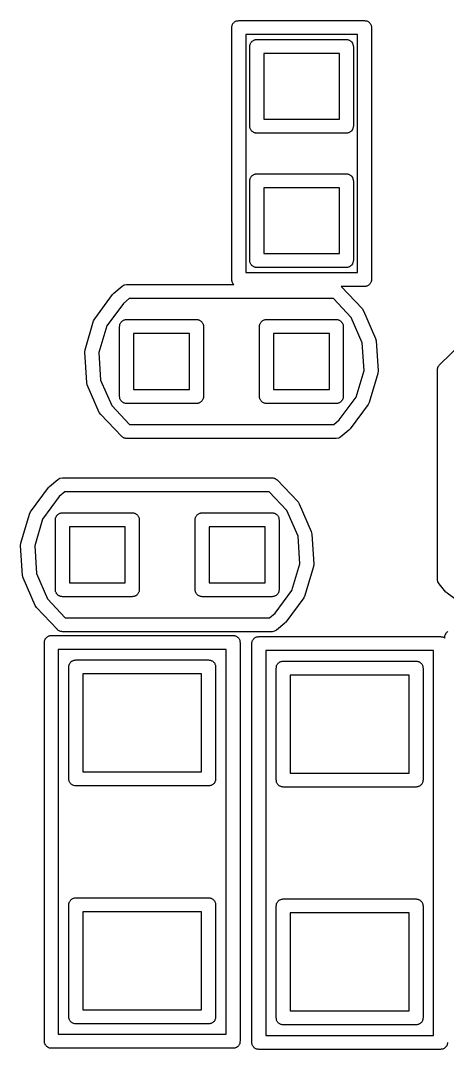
# Model space of a CAD drawing. Extents: x 105.1 to 166.9, y -128.1 to -71.6.
# Drawn here: x 145.85 to 148.91, y -97.12 to -89.77 of the extents above; entities that cross this region are included whole.
import ezdxf

# ---------------------------------------------------------------- set-up
doc = ezdxf.new("R2010")
doc.units = 0
doc.header["$MEASUREMENT"] = 0
doc.layers.add('BLACK', color=7, linetype='CONTINUOUS')

msp = doc.modelspace()

# ---------------------------------------------------------------- linework, layer by layer
at = {"layer": 'Black'}
for p, q in [((147.363, -89.8131), (147.365, -89.809)), ((147.363, -89.8174), (147.363, -89.8131)), ((147.363, -89.8218), (147.363, -89.8174)), ((147.363, -91.6217), (147.363, -89.8218)), ((147.365, -89.809), (147.366, -89.8046)), ((147.366, -89.8046), (147.368, -89.8009)), ((147.368, -89.8009), (147.369, -89.7968)), ((147.369, -89.7968), (147.372, -89.7934)), ((147.372, -89.7934), (147.374, -89.7896)), ((147.374, -89.7896), (147.378, -89.7868)), ((147.378, -89.7868), (147.38, -89.7834)), ((147.38, -89.7834), (147.384, -89.7813)), ((147.384, -89.7813), (147.388, -89.7784)), ((147.388, -89.7784), (147.392, -89.777)), ((147.392, -89.777), (147.395, -89.7748)), ((147.395, -89.7748), (147.4, -89.774)), ((147.4, -89.774), (147.404, -89.7725)), ((147.404, -89.7725), (147.408, -89.7725)), ((147.408, -89.7725), (147.413, -89.7718)), ((147.413, -89.7718), (148.313, -89.7718)), ((148.313, -89.7718), (148.317, -89.7725)), ((148.317, -89.7725), (148.321, -89.7725)), ((148.321, -89.7725), (148.325, -89.774)), ((148.325, -89.774), (148.33, -89.7748)), ((148.33, -89.7748), (148.333, -89.777)), ((148.333, -89.777), (148.338, -89.7784)), ((148.338, -89.7784), (148.341, -89.7813)), ((148.341, -89.7813), (148.345, -89.7834)), ((148.345, -89.7834), (148.348, -89.7868)), ((148.348, -89.7868), (148.351, -89.7896)), ((148.351, -89.7896), (148.353, -89.7934)), ((148.353, -89.7934), (148.356, -89.7968)), ((148.356, -89.7968), (148.357, -89.8009)), ((148.357, -89.8009), (148.36, -89.8046)), ((148.36, -89.8046), (148.36, -89.809)), ((148.36, -89.809), (148.362, -89.8131)), ((148.362, -89.8131), (148.362, -89.8174)), ((148.362, -89.8174), (148.363, -89.8218)), ((148.363, -89.8218), (148.363, -91.6217)), ((147.463, -89.8718), (147.463, -91.5717)), ((148.263, -89.8718), (147.463, -89.8718)), ((147.53, -89.909), (147.534, -89.9075)), ((147.534, -89.9075), (147.538, -89.9075)), ((147.538, -89.9075), (147.543, -89.9067)), ((147.543, -89.9067), (148.183, -89.9067)), ((148.183, -89.9067), (148.187, -89.9075)), ((148.187, -89.9075), (148.191, -89.9075)), ((148.191, -89.9075), (148.195, -89.909)), ((148.263, -91.5717), (148.263, -89.8718)), ((147.493, -89.9481), (147.495, -89.944)), ((147.493, -89.9524), (147.493, -89.9481)), ((147.493, -89.9567), (147.493, -89.9524)), ((147.493, -90.5267), (147.493, -89.9567)), ((147.495, -89.944), (147.496, -89.9396)), ((147.496, -89.9396), (147.498, -89.9358)), ((147.498, -89.9358), (147.499, -89.9317)), ((147.499, -89.9317), (147.502, -89.9284)), ((147.502, -89.9284), (147.504, -89.9246)), ((147.504, -89.9246), (147.508, -89.9218)), ((147.508, -89.9218), (147.51, -89.9184)), ((147.51, -89.9184), (147.514, -89.9163)), ((147.514, -89.9163), (147.518, -89.9134)), ((147.518, -89.9134), (147.522, -89.9119)), ((147.522, -89.9119), (147.525, -89.9098)), ((147.525, -89.9098), (147.53, -89.909)), ((148.195, -89.909), (148.2, -89.9098)), ((148.2, -89.9098), (148.203, -89.9119)), ((148.203, -89.9119), (148.208, -89.9134)), ((148.208, -89.9134), (148.211, -89.9163)), ((148.211, -89.9163), (148.215, -89.9184)), ((148.215, -89.9184), (148.218, -89.9218)), ((148.218, -89.9218), (148.221, -89.9246)), ((148.221, -89.9246), (148.223, -89.9284)), ((148.223, -89.9284), (148.226, -89.9317)), ((148.226, -89.9317), (148.227, -89.9358)), ((148.227, -89.9358), (148.23, -89.9396)), ((148.23, -89.9396), (148.23, -89.944)), ((148.23, -89.944), (148.232, -89.9481)), ((148.232, -89.9481), (148.232, -89.9524)), ((148.232, -89.9524), (148.233, -89.9567)), ((148.233, -89.9567), (148.233, -90.5267)), ((147.593, -90.0067), (147.593, -90.4767)), ((148.133, -90.0067), (147.593, -90.0067)), ((148.133, -90.4767), (148.133, -90.0067)), ((147.593, -90.4767), (148.133, -90.4767)), ((147.493, -90.5311), (147.493, -90.5267)), ((147.493, -90.5354), (147.493, -90.5311)), ((147.495, -90.5395), (147.493, -90.5354)), ((147.496, -90.5438), (147.495, -90.5395)), ((147.498, -90.5476), (147.496, -90.5438)), ((147.499, -90.5517), (147.498, -90.5476)), ((147.502, -90.5551), (147.499, -90.5517)), ((147.504, -90.5589), (147.502, -90.5551)), ((147.508, -90.5617), (147.504, -90.5589)), ((147.51, -90.565), (147.508, -90.5617)), ((147.514, -90.5672), (147.51, -90.565)), ((147.518, -90.57), (147.514, -90.5672)), ((148.211, -90.5672), (148.208, -90.57)), ((148.215, -90.565), (148.211, -90.5672)), ((148.218, -90.5617), (148.215, -90.565)), ((148.221, -90.5589), (148.218, -90.5617)), ((148.223, -90.5551), (148.221, -90.5589)), ((148.226, -90.5517), (148.223, -90.5551)), ((148.227, -90.5476), (148.226, -90.5517)), ((148.23, -90.5438), (148.227, -90.5476)), ((148.232, -90.5354), (148.23, -90.5395)), ((148.23, -90.5395), (148.23, -90.5438)), ((148.233, -90.5267), (148.232, -90.5311)), ((148.232, -90.5311), (148.232, -90.5354)), ((147.522, -90.5715), (147.518, -90.57)), ((147.525, -90.5737), (147.522, -90.5715)), ((147.53, -90.5745), (147.525, -90.5737)), ((147.534, -90.576), (147.53, -90.5745)), ((147.538, -90.576), (147.534, -90.576)), ((147.543, -90.5767), (147.538, -90.576)), ((148.183, -90.5767), (147.543, -90.5767)), ((148.187, -90.576), (148.183, -90.5767)), ((148.191, -90.576), (148.187, -90.576)), ((148.195, -90.5745), (148.191, -90.576)), ((148.2, -90.5737), (148.195, -90.5745)), ((148.203, -90.5715), (148.2, -90.5737)), ((148.208, -90.57), (148.203, -90.5715)), ((147.493, -90.9081), (147.495, -90.904)), ((147.493, -90.9124), (147.493, -90.9081)), ((147.493, -90.9168), (147.493, -90.9124)), ((147.493, -91.4868), (147.493, -90.9168)), ((147.495, -90.904), (147.496, -90.8997)), ((147.496, -90.8997), (147.498, -90.8959)), ((147.498, -90.8959), (147.499, -90.8918)), ((147.499, -90.8918), (147.502, -90.8884)), ((147.502, -90.8884), (147.504, -90.8846)), ((147.504, -90.8846), (147.508, -90.8818)), ((147.508, -90.8818), (147.51, -90.8785)), ((147.51, -90.8785), (147.514, -90.8763)), ((147.514, -90.8763), (147.518, -90.8735)), ((147.518, -90.8735), (147.522, -90.872)), ((147.522, -90.872), (147.525, -90.8698)), ((147.525, -90.8698), (147.53, -90.869)), ((147.53, -90.869), (147.534, -90.8675)), ((147.534, -90.8675), (147.538, -90.8675)), ((147.538, -90.8675), (147.543, -90.8668)), ((147.543, -90.8668), (148.183, -90.8668)), ((148.183, -90.8668), (148.187, -90.8675)), ((148.187, -90.8675), (148.191, -90.8675)), ((148.191, -90.8675), (148.195, -90.869)), ((148.195, -90.869), (148.2, -90.8698)), ((148.2, -90.8698), (148.203, -90.872)), ((148.203, -90.872), (148.208, -90.8735)), ((148.208, -90.8735), (148.211, -90.8763)), ((148.211, -90.8763), (148.215, -90.8785)), ((148.215, -90.8785), (148.218, -90.8818)), ((148.218, -90.8818), (148.221, -90.8846)), ((148.221, -90.8846), (148.223, -90.8884)), ((148.223, -90.8884), (148.226, -90.8918)), ((148.226, -90.8918), (148.227, -90.8959)), ((148.227, -90.8959), (148.23, -90.8997)), ((148.23, -90.8997), (148.23, -90.904)), ((148.23, -90.904), (148.232, -90.9081)), ((148.232, -90.9081), (148.232, -90.9124)), ((148.232, -90.9124), (148.233, -90.9168)), ((148.233, -90.9168), (148.233, -91.4868)), ((147.593, -90.9668), (147.593, -91.4368)), ((148.133, -90.9668), (147.593, -90.9668)), ((148.133, -91.4368), (148.133, -90.9668)), ((147.593, -91.4368), (148.133, -91.4368)), ((147.493, -91.4911), (147.493, -91.4868)), ((147.493, -91.4954), (147.493, -91.4911)), ((147.495, -91.4995), (147.493, -91.4954)), ((147.496, -91.5039), (147.495, -91.4995)), ((147.498, -91.5077), (147.496, -91.5039)), ((147.499, -91.5118), (147.498, -91.5077)), ((147.502, -91.5151), (147.499, -91.5118)), ((147.504, -91.5189), (147.502, -91.5151)), ((147.508, -91.5217), (147.504, -91.5189)), ((147.51, -91.5251), (147.508, -91.5217)), ((148.218, -91.5217), (148.215, -91.5251)), ((148.221, -91.5189), (148.218, -91.5217)), ((148.223, -91.5151), (148.221, -91.5189)), ((148.226, -91.5118), (148.223, -91.5151)), ((148.227, -91.5077), (148.226, -91.5118)), ((148.23, -91.5039), (148.227, -91.5077)), ((148.232, -91.4954), (148.23, -91.4995)), ((148.23, -91.4995), (148.23, -91.5039)), ((148.233, -91.4868), (148.232, -91.4911)), ((148.232, -91.4911), (148.232, -91.4954)), ((147.463, -91.5717), (148.263, -91.5717)), ((147.514, -91.5272), (147.51, -91.5251)), ((147.518, -91.5301), (147.514, -91.5272)), ((147.522, -91.5316), (147.518, -91.5301)), ((147.525, -91.5337), (147.522, -91.5316)), ((147.53, -91.5345), (147.525, -91.5337)), ((147.534, -91.536), (147.53, -91.5345)), ((147.538, -91.536), (147.534, -91.536)), ((147.543, -91.5368), (147.538, -91.536)), ((148.183, -91.5368), (147.543, -91.5368)), ((148.187, -91.536), (148.183, -91.5368)), ((148.191, -91.536), (148.187, -91.536)), ((148.195, -91.5345), (148.191, -91.536)), ((148.2, -91.5337), (148.195, -91.5345)), ((148.203, -91.5316), (148.2, -91.5337)), ((148.208, -91.5301), (148.203, -91.5316)), ((148.211, -91.5272), (148.208, -91.5301)), ((148.215, -91.5251), (148.211, -91.5272)), ((146.519, -91.7195), (146.579, -91.6696)), ((146.579, -91.6696), (146.594, -91.6609)), ((146.594, -91.6609), (146.611, -91.6579)), ((146.611, -91.6579), (147.379, -91.6579)), ((147.363, -91.6261), (147.363, -91.6217)), ((147.363, -91.6304), (147.363, -91.6261)), ((147.365, -91.6345), (147.363, -91.6304)), ((147.366, -91.6388), (147.365, -91.6345)), ((147.368, -91.6426), (147.366, -91.6388)), ((147.369, -91.6467), (147.368, -91.6426)), ((147.372, -91.6501), (147.369, -91.6467)), ((147.374, -91.6539), (147.372, -91.6501)), ((147.378, -91.6567), (147.374, -91.6539)), ((147.379, -91.6579), (147.378, -91.6567)), ((148.313, -91.6717), (148.145, -91.6717)), ((148.145, -91.6717), (148.145, -91.6718)), ((148.145, -91.6718), (148.147, -91.6735)), ((148.317, -91.671), (148.313, -91.6717)), ((148.321, -91.671), (148.317, -91.671)), ((148.325, -91.6695), (148.321, -91.671)), ((148.33, -91.6687), (148.325, -91.6695)), ((148.333, -91.6665), (148.33, -91.6687)), ((148.338, -91.665), (148.333, -91.6665)), ((148.341, -91.6622), (148.338, -91.665)), ((148.345, -91.66), (148.341, -91.6622)), ((148.348, -91.6567), (148.345, -91.66)), ((148.351, -91.6539), (148.348, -91.6567)), ((148.353, -91.6501), (148.351, -91.6539)), ((148.356, -91.6467), (148.353, -91.6501)), ((148.357, -91.6426), (148.356, -91.6467)), ((148.36, -91.6388), (148.357, -91.6426)), ((148.362, -91.6304), (148.36, -91.6345)), ((148.36, -91.6345), (148.36, -91.6388)), ((148.363, -91.6217), (148.362, -91.6261)), ((148.362, -91.6261), (148.362, -91.6304)), ((146.383, -91.9018), (146.511, -91.7282)), ((146.511, -91.7282), (146.516, -91.7241)), ((146.516, -91.7241), (146.519, -91.7195)), ((148.147, -91.6735), (148.296, -91.8302)), ((146.588, -91.7923), (146.469, -91.954)), ((146.629, -91.7579), (146.588, -91.7923)), ((148.09, -91.7579), (146.629, -91.7579)), ((148.217, -91.8927), (148.09, -91.7579)), ((148.296, -91.8302), (148.296, -91.8302)), ((148.296, -91.8302), (148.306, -91.8447)), ((148.306, -91.8447), (148.392, -92.0428)), ((146.315, -92.1242), (146.375, -91.9173)), ((146.375, -91.9173), (146.383, -91.9018)), ((146.469, -91.954), (146.413, -92.1441)), ((146.561, -91.9578), (146.562, -91.9535)), ((146.561, -92.4578), (146.561, -91.9578)), ((146.562, -91.9491), (146.563, -91.945)), ((146.562, -91.9535), (146.562, -91.9491)), ((146.563, -91.945), (146.564, -91.9407)), ((146.564, -91.9407), (146.566, -91.9369)), ((146.566, -91.9369), (146.568, -91.9328)), ((146.568, -91.9328), (146.571, -91.9295)), ((146.571, -91.9295), (146.573, -91.9257)), ((146.573, -91.9257), (146.576, -91.9229)), ((146.576, -91.9229), (146.579, -91.9195)), ((146.579, -91.9195), (146.583, -91.9173)), ((146.583, -91.9173), (146.586, -91.9145)), ((146.586, -91.9145), (146.59, -91.913)), ((146.59, -91.913), (146.594, -91.9108)), ((146.594, -91.9108), (146.598, -91.9101)), ((146.598, -91.9101), (146.603, -91.9086)), ((146.603, -91.9086), (146.607, -91.9086)), ((146.607, -91.9086), (146.611, -91.9078)), ((146.611, -91.9078), (147.111, -91.9078)), ((147.111, -91.9078), (147.116, -91.9086)), ((147.116, -91.9086), (147.12, -91.9086)), ((147.12, -91.9086), (147.124, -91.9101)), ((147.124, -91.9101), (147.128, -91.9108)), ((147.128, -91.9108), (147.132, -91.913)), ((147.132, -91.913), (147.136, -91.9145)), ((147.136, -91.9145), (147.14, -91.9173)), ((147.14, -91.9173), (147.143, -91.9195)), ((147.143, -91.9195), (147.146, -91.9229)), ((147.146, -91.9229), (147.149, -91.9257)), ((147.149, -91.9257), (147.152, -91.9295)), ((147.152, -91.9295), (147.154, -91.9328)), ((147.154, -91.9328), (147.156, -91.9369)), ((147.156, -91.9369), (147.158, -91.9407)), ((147.158, -91.9407), (147.159, -91.945)), ((147.159, -91.945), (147.16, -91.9491)), ((147.16, -91.9491), (147.16, -91.9535)), ((147.16, -91.9535), (147.161, -91.9578)), ((147.161, -91.9578), (147.161, -92.4578)), ((147.561, -91.9578), (147.562, -91.9535)), ((147.561, -92.4578), (147.561, -91.9578)), ((147.562, -91.9491), (147.563, -91.945)), ((147.562, -91.9535), (147.562, -91.9491)), ((147.563, -91.945), (147.564, -91.9407)), ((147.564, -91.9407), (147.566, -91.9369)), ((147.566, -91.9369), (147.568, -91.9328)), ((147.568, -91.9328), (147.57, -91.9295)), ((147.57, -91.9295), (147.573, -91.9257)), ((147.573, -91.9257), (147.576, -91.9229)), ((147.576, -91.9229), (147.579, -91.9195)), ((147.579, -91.9195), (147.583, -91.9173)), ((147.583, -91.9173), (147.586, -91.9145)), ((147.586, -91.9145), (147.59, -91.913)), ((147.59, -91.913), (147.594, -91.9108)), ((147.594, -91.9108), (147.598, -91.9101)), ((147.598, -91.9101), (147.602, -91.9086)), ((147.602, -91.9086), (147.607, -91.9086)), ((147.607, -91.9086), (147.611, -91.9078)), ((147.611, -91.9078), (148.111, -91.9078)), ((148.111, -91.9078), (148.115, -91.9086)), ((148.115, -91.9086), (148.12, -91.9086)), ((148.12, -91.9086), (148.124, -91.9101)), ((148.124, -91.9101), (148.128, -91.9108)), ((148.128, -91.9108), (148.132, -91.913)), ((148.132, -91.913), (148.136, -91.9145)), ((148.136, -91.9145), (148.139, -91.9173)), ((148.139, -91.9173), (148.143, -91.9195)), ((148.143, -91.9195), (148.146, -91.9229)), ((148.146, -91.9229), (148.149, -91.9257)), ((148.149, -91.9257), (148.151, -91.9295)), ((148.151, -91.9295), (148.154, -91.9328)), ((148.154, -91.9328), (148.156, -91.9369)), ((148.156, -91.9369), (148.158, -91.9407)), ((148.158, -91.9407), (148.159, -91.945)), ((148.159, -91.945), (148.16, -91.9491)), ((148.16, -91.9491), (148.16, -91.9535)), ((148.16, -91.9535), (148.161, -91.9578)), ((148.161, -91.9578), (148.161, -92.4578)), ((148.296, -92.0746), (148.217, -91.8927)), ((146.661, -92.0078), (146.661, -92.4078)), ((147.061, -92.0078), (146.661, -92.0078)), ((147.061, -92.4078), (147.061, -92.0078)), ((147.661, -92.0078), (147.661, -92.4078)), ((148.061, -92.0078), (147.661, -92.0078)), ((148.061, -92.4078), (148.061, -92.0078)), ((148.309, -92.2726), (148.296, -92.0746)), ((148.392, -92.0428), (148.396, -92.0597)), ((148.396, -92.0597), (148.396, -92.0597)), ((148.396, -92.0597), (148.409, -92.2753)), ((148.85, -92.2289), (149.006, -92.0801)), ((146.313, -92.1415), (146.315, -92.1242)), ((146.326, -92.3568), (146.313, -92.1415)), ((146.313, -92.1415), (146.313, -92.1415)), ((146.413, -92.1441), (146.425, -92.3418)), ((148.835, -92.2595), (148.837, -92.2538)), ((148.835, -92.2623), (148.835, -92.2595)), ((148.837, -92.2538), (148.838, -92.248)), ((148.838, -92.248), (148.839, -92.2455)), ((148.839, -92.2455), (148.84, -92.2428)), ((148.84, -92.2428), (148.843, -92.2381)), ((148.843, -92.2381), (148.846, -92.2329)), ((148.846, -92.2329), (148.849, -92.2311)), ((148.849, -92.2311), (148.85, -92.2289)), ((148.252, -92.4628), (148.309, -92.2726)), ((148.407, -92.2926), (148.346, -92.4997)), ((148.409, -92.2753), (148.407, -92.2926)), ((148.409, -92.2753), (148.409, -92.2753)), ((148.835, -92.2651), (148.835, -92.2623)), ((148.835, -93.7652), (148.835, -92.2651)), ((146.33, -92.3737), (146.326, -92.3568)), ((146.326, -92.3568), (146.326, -92.3568)), ((146.416, -92.5714), (146.33, -92.3737)), ((146.425, -92.3418), (146.505, -92.5233)), ((146.562, -92.4621), (146.561, -92.4578)), ((146.562, -92.4665), (146.562, -92.4621)), ((146.563, -92.4706), (146.562, -92.4665)), ((146.564, -92.4749), (146.563, -92.4706)), ((146.566, -92.4787), (146.564, -92.4749)), ((146.568, -92.4828), (146.566, -92.4787)), ((146.661, -92.4078), (147.061, -92.4078)), ((147.156, -92.4787), (147.154, -92.4828)), ((147.158, -92.4749), (147.156, -92.4787)), ((147.159, -92.4706), (147.158, -92.4749)), ((147.16, -92.4665), (147.159, -92.4706)), ((147.161, -92.4578), (147.16, -92.4621)), ((147.16, -92.4621), (147.16, -92.4665)), ((147.562, -92.4621), (147.561, -92.4578)), ((147.562, -92.4665), (147.562, -92.4621)), ((147.563, -92.4706), (147.562, -92.4665)), ((147.564, -92.4749), (147.563, -92.4706)), ((147.566, -92.4787), (147.564, -92.4749)), ((147.568, -92.4828), (147.566, -92.4787)), ((147.661, -92.4078), (148.061, -92.4078)), ((148.132, -92.6245), (148.252, -92.4628)), ((148.156, -92.4787), (148.154, -92.4828)), ((148.158, -92.4749), (148.156, -92.4787)), ((148.159, -92.4706), (148.158, -92.4749)), ((148.16, -92.4665), (148.159, -92.4706)), ((148.161, -92.4578), (148.16, -92.4621)), ((148.16, -92.4621), (148.16, -92.4665)), ((146.505, -92.5233), (146.632, -92.6577)), ((146.571, -92.4862), (146.568, -92.4828)), ((146.573, -92.4899), (146.571, -92.4862)), ((146.576, -92.4928), (146.573, -92.4899)), ((146.579, -92.4961), (146.576, -92.4928)), ((146.583, -92.4983), (146.579, -92.4961)), ((146.586, -92.5011), (146.583, -92.4983)), ((146.59, -92.5026), (146.586, -92.5011)), ((146.594, -92.5048), (146.59, -92.5026)), ((146.598, -92.5055), (146.594, -92.5048)), ((146.603, -92.507), (146.598, -92.5055)), ((146.607, -92.507), (146.603, -92.507)), ((146.611, -92.5078), (146.607, -92.507)), ((147.111, -92.5078), (146.611, -92.5078)), ((147.116, -92.507), (147.111, -92.5078)), ((147.12, -92.507), (147.116, -92.507)), ((147.124, -92.5055), (147.12, -92.507)), ((147.128, -92.5048), (147.124, -92.5055)), ((147.132, -92.5026), (147.128, -92.5048)), ((147.136, -92.5011), (147.132, -92.5026)), ((147.14, -92.4983), (147.136, -92.5011)), ((147.143, -92.4961), (147.14, -92.4983)), ((147.146, -92.4928), (147.143, -92.4961)), ((147.149, -92.4899), (147.146, -92.4928)), ((147.152, -92.4862), (147.149, -92.4899)), ((147.154, -92.4828), (147.152, -92.4862)), ((147.57, -92.4862), (147.568, -92.4828)), ((147.573, -92.4899), (147.57, -92.4862)), ((147.576, -92.4928), (147.573, -92.4899)), ((147.579, -92.4961), (147.576, -92.4928)), ((147.583, -92.4983), (147.579, -92.4961)), ((147.586, -92.5011), (147.583, -92.4983)), ((147.59, -92.5026), (147.586, -92.5011)), ((147.594, -92.5048), (147.59, -92.5026)), ((147.598, -92.5055), (147.594, -92.5048)), ((147.602, -92.507), (147.598, -92.5055)), ((147.607, -92.507), (147.602, -92.507)), ((147.611, -92.5078), (147.607, -92.507)), ((148.111, -92.5078), (147.611, -92.5078)), ((148.115, -92.507), (148.111, -92.5078)), ((148.12, -92.507), (148.115, -92.507)), ((148.124, -92.5055), (148.12, -92.507)), ((148.128, -92.5048), (148.124, -92.5055)), ((148.132, -92.5026), (148.128, -92.5048)), ((148.136, -92.5011), (148.132, -92.5026)), ((148.139, -92.4983), (148.136, -92.5011)), ((148.143, -92.4961), (148.139, -92.4983)), ((148.146, -92.4928), (148.143, -92.4961)), ((148.149, -92.4899), (148.146, -92.4928)), ((148.151, -92.4862), (148.149, -92.4899)), ((148.154, -92.4828), (148.151, -92.4862)), ((148.338, -92.5152), (148.209, -92.6888)), ((148.346, -92.4997), (148.338, -92.5152)), ((146.426, -92.5859), (146.416, -92.5714)), ((146.575, -92.7421), (146.426, -92.5859)), ((148.093, -92.6577), (148.132, -92.6245)), ((146.632, -92.6577), (148.093, -92.6577)), ((148.201, -92.6973), (148.143, -92.746)), ((148.205, -92.6928), (148.201, -92.6973)), ((148.209, -92.6888), (148.205, -92.6928)), ((146.577, -92.7438), (146.575, -92.7421)), ((146.579, -92.746), (146.577, -92.7438)), ((146.584, -92.7489), (146.579, -92.746)), ((146.589, -92.7525), (146.584, -92.7489)), ((146.591, -92.7532), (146.589, -92.7525)), ((146.594, -92.7547), (146.591, -92.7532)), ((146.6, -92.7557), (146.594, -92.7547)), ((146.605, -92.7574), (146.6, -92.7557)), ((146.608, -92.7572), (146.605, -92.7574)), ((146.611, -92.7577), (146.608, -92.7572)), ((148.111, -92.7577), (146.611, -92.7577)), ((148.128, -92.7547), (148.111, -92.7577)), ((148.143, -92.746), (148.128, -92.7547)), ((146.06, -93.1003), (146.12, -93.0504)), ((146.12, -93.0504), (146.135, -93.0417)), ((146.135, -93.0417), (146.152, -93.0387)), ((146.152, -93.0387), (147.652, -93.0387)), ((147.652, -93.0387), (147.655, -93.0392)), ((147.655, -93.0392), (147.658, -93.039)), ((147.658, -93.039), (147.663, -93.0407)), ((147.663, -93.0407), (147.669, -93.0417)), ((147.669, -93.0417), (147.671, -93.0431)), ((147.671, -93.0431), (147.674, -93.0439)), ((147.674, -93.0439), (147.679, -93.0474)), ((147.679, -93.0474), (147.684, -93.0504)), ((147.684, -93.0504), (147.686, -93.0526)), ((147.686, -93.0526), (147.688, -93.0543)), ((147.688, -93.0543), (147.837, -93.211)), ((145.924, -93.2825), (146.052, -93.1089)), ((146.052, -93.1089), (146.056, -93.1048)), ((146.056, -93.1048), (146.06, -93.1003)), ((146.17, -93.1387), (146.129, -93.1731)), ((147.63, -93.1387), (146.17, -93.1387)), ((147.758, -93.2734), (147.63, -93.1387)), ((146.129, -93.1731), (146.01, -93.3348)), ((147.837, -93.211), (147.837, -93.211)), ((147.837, -93.211), (147.846, -93.2255)), ((145.916, -93.2981), (145.924, -93.2825)), ((146.148, -93.2893), (146.152, -93.2885)), ((146.152, -93.2885), (146.652, -93.2885)), ((146.652, -93.2885), (146.656, -93.2893)), ((147.147, -93.2893), (147.152, -93.2885)), ((147.152, -93.2885), (147.652, -93.2885)), ((147.652, -93.2885), (147.656, -93.2893)), ((147.837, -93.4553), (147.758, -93.2734)), ((147.846, -93.2255), (147.932, -93.4236)), ((145.855, -93.505), (145.916, -93.2981)), ((146.01, -93.3348), (145.954, -93.5248)), ((146.102, -93.3385), (146.103, -93.3342)), ((146.102, -93.8385), (146.102, -93.3385)), ((146.103, -93.3299), (146.104, -93.3258)), ((146.103, -93.3342), (146.103, -93.3299)), ((146.104, -93.3258), (146.105, -93.3214)), ((146.105, -93.3214), (146.107, -93.3177)), ((146.107, -93.3177), (146.109, -93.3135)), ((146.109, -93.3135), (146.111, -93.3102)), ((146.111, -93.3102), (146.114, -93.3064)), ((146.114, -93.3064), (146.117, -93.3036)), ((146.117, -93.3036), (146.12, -93.3002)), ((146.12, -93.3002), (146.124, -93.2981)), ((146.124, -93.2981), (146.127, -93.2952)), ((146.127, -93.2952), (146.131, -93.2938)), ((146.131, -93.2938), (146.135, -93.2916)), ((146.135, -93.2916), (146.139, -93.2908)), ((146.139, -93.2908), (146.143, -93.2893)), ((146.143, -93.2893), (146.148, -93.2893)), ((146.656, -93.2893), (146.661, -93.2893)), ((146.661, -93.2893), (146.665, -93.2908)), ((146.665, -93.2908), (146.669, -93.2916)), ((146.669, -93.2916), (146.673, -93.2938)), ((146.673, -93.2938), (146.677, -93.2952)), ((146.677, -93.2952), (146.68, -93.2981)), ((146.68, -93.2981), (146.684, -93.3002)), ((146.684, -93.3002), (146.687, -93.3036)), ((146.687, -93.3036), (146.69, -93.3064)), ((146.69, -93.3064), (146.692, -93.3102)), ((146.692, -93.3102), (146.695, -93.3135)), ((146.695, -93.3135), (146.697, -93.3177)), ((146.697, -93.3177), (146.699, -93.3214)), ((146.699, -93.3214), (146.7, -93.3258)), ((146.7, -93.3258), (146.701, -93.3299)), ((146.701, -93.3299), (146.701, -93.3342)), ((146.701, -93.3342), (146.702, -93.3385)), ((146.702, -93.3385), (146.702, -93.8385)), ((147.102, -93.3299), (147.104, -93.3258)), ((147.102, -93.3342), (147.102, -93.3299)), ((147.102, -93.3385), (147.102, -93.3342)), ((147.102, -93.8385), (147.102, -93.3385)), ((147.104, -93.3258), (147.105, -93.3214)), ((147.105, -93.3214), (147.107, -93.3177)), ((147.107, -93.3177), (147.108, -93.3135)), ((147.108, -93.3135), (147.111, -93.3102)), ((147.111, -93.3102), (147.113, -93.3064)), ((147.113, -93.3064), (147.117, -93.3036)), ((147.117, -93.3036), (147.12, -93.3002)), ((147.12, -93.3002), (147.123, -93.2981)), ((147.123, -93.2981), (147.127, -93.2952)), ((147.127, -93.2952), (147.131, -93.2938)), ((147.131, -93.2938), (147.135, -93.2916)), ((147.135, -93.2916), (147.139, -93.2908)), ((147.139, -93.2908), (147.143, -93.2893)), ((147.143, -93.2893), (147.147, -93.2893)), ((147.656, -93.2893), (147.66, -93.2893)), ((147.66, -93.2893), (147.664, -93.2908)), ((147.664, -93.2908), (147.669, -93.2916)), ((147.669, -93.2916), (147.673, -93.2938)), ((147.673, -93.2938), (147.677, -93.2952)), ((147.677, -93.2952), (147.68, -93.2981)), ((147.68, -93.2981), (147.684, -93.3002)), ((147.684, -93.3002), (147.687, -93.3036)), ((147.687, -93.3036), (147.69, -93.3064)), ((147.69, -93.3064), (147.692, -93.3102)), ((147.692, -93.3102), (147.695, -93.3135)), ((147.695, -93.3135), (147.697, -93.3177)), ((147.697, -93.3177), (147.699, -93.3214)), ((147.699, -93.3214), (147.699, -93.3258)), ((147.699, -93.3258), (147.701, -93.3299)), ((147.701, -93.3299), (147.701, -93.3342)), ((147.701, -93.3342), (147.702, -93.3385)), ((147.702, -93.3385), (147.702, -93.8385)), ((146.202, -93.3885), (146.202, -93.7885)), ((146.602, -93.3885), (146.202, -93.3885)), ((146.602, -93.7885), (146.602, -93.3885)), ((147.202, -93.3885), (147.202, -93.7885)), ((147.602, -93.3885), (147.202, -93.3885)), ((147.602, -93.7885), (147.602, -93.3885)), ((147.932, -93.4236), (147.937, -93.4405)), ((145.853, -93.5222), (145.855, -93.505)), ((147.849, -93.6533), (147.837, -93.4553)), ((147.937, -93.4405), (147.937, -93.4405)), ((147.937, -93.4405), (147.95, -93.656)), ((145.853, -93.5223), (145.853, -93.5222)), ((145.867, -93.7376), (145.853, -93.5223)), ((145.954, -93.5248), (145.966, -93.7225)), ((147.793, -93.8435), (147.849, -93.6533)), ((147.95, -93.6561), (147.948, -93.6733)), ((147.95, -93.656), (147.95, -93.6561)), ((145.966, -93.7225), (146.045, -93.9041)), ((147.948, -93.6733), (147.886, -93.8804)), ((145.871, -93.7544), (145.867, -93.7376)), ((145.867, -93.7376), (145.867, -93.7376)), ((145.957, -93.9522), (145.871, -93.7544)), ((146.202, -93.7885), (146.602, -93.7885)), ((147.202, -93.7885), (147.602, -93.7885)), ((148.838, -93.7823), (148.835, -93.7652)), ((148.846, -93.7973), (148.838, -93.7823)), ((148.895, -93.8553), (148.846, -93.7973)), ((146.103, -93.8429), (146.102, -93.8385)), ((146.103, -93.8472), (146.103, -93.8429)), ((146.104, -93.8513), (146.103, -93.8472)), ((146.105, -93.8556), (146.104, -93.8513)), ((146.107, -93.8594), (146.105, -93.8556)), ((146.109, -93.8635), (146.107, -93.8594)), ((146.111, -93.8669), (146.109, -93.8635)), ((146.114, -93.8707), (146.111, -93.8669)), ((146.117, -93.8735), (146.114, -93.8707)), ((146.12, -93.8768), (146.117, -93.8735)), ((146.124, -93.879), (146.12, -93.8768)), ((146.684, -93.8768), (146.68, -93.879)), ((146.687, -93.8735), (146.684, -93.8768)), ((146.69, -93.8707), (146.687, -93.8735)), ((146.692, -93.8669), (146.69, -93.8707)), ((146.695, -93.8635), (146.692, -93.8669)), ((146.697, -93.8594), (146.695, -93.8635)), ((146.699, -93.8556), (146.697, -93.8594)), ((146.7, -93.8513), (146.699, -93.8556)), ((146.701, -93.8472), (146.7, -93.8513)), ((146.702, -93.8385), (146.701, -93.8429)), ((146.701, -93.8429), (146.701, -93.8472)), ((147.102, -93.8429), (147.102, -93.8385)), ((147.102, -93.8472), (147.102, -93.8429)), ((147.104, -93.8513), (147.102, -93.8472)), ((147.105, -93.8556), (147.104, -93.8513)), ((147.107, -93.8594), (147.105, -93.8556)), ((147.108, -93.8635), (147.107, -93.8594)), ((147.111, -93.8669), (147.108, -93.8635)), ((147.113, -93.8707), (147.111, -93.8669)), ((147.117, -93.8735), (147.113, -93.8707)), ((147.12, -93.8768), (147.117, -93.8735)), ((147.123, -93.879), (147.12, -93.8768)), ((147.673, -94.0053), (147.793, -93.8435)), ((147.684, -93.8768), (147.68, -93.879)), ((147.687, -93.8735), (147.684, -93.8768)), ((147.69, -93.8707), (147.687, -93.8735)), ((147.692, -93.8669), (147.69, -93.8707)), ((147.695, -93.8635), (147.692, -93.8669)), ((147.697, -93.8594), (147.695, -93.8635)), ((147.699, -93.8556), (147.697, -93.8594)), ((147.701, -93.8472), (147.699, -93.8513)), ((147.699, -93.8513), (147.699, -93.8556)), ((147.702, -93.8385), (147.701, -93.8429)), ((147.701, -93.8429), (147.701, -93.8472)), ((148.9, -93.8591), (148.895, -93.8553)), ((148.904, -93.8633), (148.9, -93.8591)), ((149.077, -93.9919), (148.904, -93.8633)), ((146.045, -93.9041), (146.173, -94.0384)), ((146.127, -93.8818), (146.124, -93.879)), ((146.131, -93.8833), (146.127, -93.8818)), ((146.135, -93.8855), (146.131, -93.8833)), ((146.139, -93.8863), (146.135, -93.8855)), ((146.143, -93.8878), (146.139, -93.8863)), ((146.148, -93.8878), (146.143, -93.8878)), ((146.152, -93.8885), (146.148, -93.8878)), ((146.652, -93.8885), (146.152, -93.8885)), ((146.656, -93.8878), (146.652, -93.8885)), ((146.661, -93.8878), (146.656, -93.8878)), ((146.665, -93.8863), (146.661, -93.8878)), ((146.669, -93.8855), (146.665, -93.8863)), ((146.673, -93.8833), (146.669, -93.8855)), ((146.677, -93.8818), (146.673, -93.8833)), ((146.68, -93.879), (146.677, -93.8818)), ((147.127, -93.8818), (147.123, -93.879)), ((147.131, -93.8833), (147.127, -93.8818)), ((147.135, -93.8855), (147.131, -93.8833)), ((147.139, -93.8863), (147.135, -93.8855)), ((147.143, -93.8878), (147.139, -93.8863)), ((147.147, -93.8878), (147.143, -93.8878)), ((147.152, -93.8885), (147.147, -93.8878)), ((147.652, -93.8885), (147.152, -93.8885)), ((147.656, -93.8878), (147.652, -93.8885)), ((147.66, -93.8878), (147.656, -93.8878)), ((147.664, -93.8863), (147.66, -93.8878)), ((147.669, -93.8855), (147.664, -93.8863)), ((147.673, -93.8833), (147.669, -93.8855)), ((147.677, -93.8818), (147.673, -93.8833)), ((147.68, -93.879), (147.677, -93.8818)), ((147.879, -93.8959), (147.75, -94.0695)), ((147.886, -93.8804), (147.879, -93.8959)), ((145.967, -93.9666), (145.957, -93.9522)), ((146.116, -94.1229), (145.967, -93.9666)), ((147.634, -94.0384), (147.673, -94.0053)), ((146.173, -94.0384), (147.634, -94.0384)), ((147.742, -94.0781), (147.684, -94.1267)), ((147.746, -94.0736), (147.742, -94.0781)), ((147.75, -94.0695), (147.746, -94.0736)), ((146.048, -94.1721), (146.052, -94.1706)), ((146.052, -94.1706), (146.056, -94.1684)), ((146.056, -94.1684), (146.06, -94.1676)), ((146.06, -94.1676), (146.065, -94.1661)), ((146.065, -94.1661), (146.069, -94.1661)), ((146.069, -94.1661), (146.073, -94.1654)), ((146.073, -94.1654), (147.373, -94.1654)), ((146.118, -94.1246), (146.116, -94.1229)), ((146.12, -94.1267), (146.118, -94.1246)), ((146.125, -94.1297), (146.12, -94.1267)), ((146.13, -94.1332), (146.125, -94.1297)), ((146.132, -94.134), (146.13, -94.1332)), ((146.135, -94.1354), (146.132, -94.134)), ((146.141, -94.1364), (146.135, -94.1354)), ((146.146, -94.1381), (146.141, -94.1364)), ((146.149, -94.1379), (146.146, -94.1381)), ((146.152, -94.1384), (146.149, -94.1379)), ((147.652, -94.1384), (146.152, -94.1384)), ((147.373, -94.1654), (147.378, -94.1661)), ((147.378, -94.1661), (147.382, -94.1661)), ((147.382, -94.1661), (147.386, -94.1676)), ((147.386, -94.1676), (147.39, -94.1684)), ((147.39, -94.1684), (147.394, -94.1706)), ((147.394, -94.1706), (147.398, -94.1721)), ((147.669, -94.1354), (147.652, -94.1384)), ((147.684, -94.1267), (147.669, -94.1354)), ((148.888, -94.1684), (148.89, -94.1643)), ((148.888, -94.1728), (148.888, -94.1684)), ((148.89, -94.16), (148.893, -94.1562)), ((148.89, -94.1643), (148.89, -94.16)), ((148.893, -94.1562), (148.894, -94.1521)), ((148.894, -94.1521), (148.897, -94.1487)), ((148.897, -94.1487), (148.899, -94.1449)), ((148.899, -94.1449), (148.902, -94.1421)), ((148.902, -94.1421), (148.905, -94.1388)), ((148.905, -94.1388), (148.909, -94.1366)), ((146.023, -94.2154), (146.024, -94.2111)), ((146.023, -97.0653), (146.023, -94.2154)), ((146.024, -94.2067), (146.025, -94.2026)), ((146.024, -94.2111), (146.024, -94.2067)), ((146.025, -94.2026), (146.026, -94.1983)), ((146.026, -94.1983), (146.028, -94.1945)), ((146.028, -94.1945), (146.03, -94.1904)), ((146.03, -94.1904), (146.033, -94.187)), ((146.033, -94.187), (146.035, -94.1832)), ((146.035, -94.1832), (146.038, -94.1804)), ((146.038, -94.1804), (146.041, -94.1771)), ((146.041, -94.1771), (146.045, -94.1749)), ((146.045, -94.1749), (146.048, -94.1721)), ((147.398, -94.1721), (147.402, -94.1749)), ((147.402, -94.1749), (147.405, -94.1771)), ((147.405, -94.1771), (147.408, -94.1804)), ((147.408, -94.1804), (147.412, -94.1832)), ((147.412, -94.1832), (147.414, -94.187)), ((147.414, -94.187), (147.417, -94.1904)), ((147.417, -94.1904), (147.418, -94.1945)), ((147.418, -94.1945), (147.42, -94.1983)), ((147.42, -94.1983), (147.421, -94.2026)), ((147.421, -94.2026), (147.422, -94.2067)), ((147.422, -94.2067), (147.422, -94.2111)), ((147.422, -94.2111), (147.423, -94.2154)), ((147.423, -94.2154), (147.423, -97.0653)), ((147.506, -94.2232), (147.507, -94.2189)), ((147.506, -97.0732), (147.506, -94.2232)), ((147.507, -94.2146), (147.508, -94.2105)), ((147.507, -94.2189), (147.507, -94.2146)), ((147.508, -94.2105), (147.509, -94.2061)), ((147.509, -94.2061), (147.511, -94.2023)), ((147.511, -94.2023), (147.513, -94.1982)), ((147.513, -94.1982), (147.516, -94.1949)), ((147.516, -94.1949), (147.518, -94.1911)), ((147.518, -94.1911), (147.521, -94.1883)), ((147.521, -94.1883), (147.524, -94.1849)), ((147.524, -94.1849), (147.528, -94.1828)), ((147.528, -94.1828), (147.531, -94.1799)), ((147.531, -94.1799), (147.535, -94.1784)), ((147.535, -94.1784), (147.539, -94.1763)), ((147.539, -94.1763), (147.543, -94.1755)), ((147.543, -94.1755), (147.548, -94.174)), ((147.548, -94.174), (147.552, -94.174)), ((147.552, -94.174), (147.556, -94.1732)), ((147.556, -94.1732), (148.856, -94.1732)), ((148.856, -94.1732), (148.861, -94.174)), ((148.861, -94.174), (148.865, -94.174)), ((148.865, -94.174), (148.869, -94.1755)), ((148.869, -94.1755), (148.873, -94.1763)), ((148.873, -94.1763), (148.877, -94.1784)), ((148.877, -94.1784), (148.881, -94.1799)), ((148.881, -94.1799), (148.885, -94.1828)), ((148.885, -94.1828), (148.887, -94.1844)), ((148.887, -94.1771), (148.888, -94.1728)), ((148.887, -94.1844), (148.887, -94.1771)), ((146.123, -94.2654), (146.123, -97.0153)), ((147.323, -94.2654), (146.123, -94.2654)), ((147.323, -97.0153), (147.323, -94.2654)), ((147.606, -94.2732), (147.606, -97.0232)), ((148.806, -94.2732), (147.606, -94.2732)), ((148.806, -97.0232), (148.806, -94.2732)), ((146.198, -94.3903), (146.199, -94.386)), ((146.198, -95.1903), (146.198, -94.3903)), ((146.199, -94.3817), (146.2, -94.3776)), ((146.199, -94.386), (146.199, -94.3817)), ((146.2, -94.3776), (146.201, -94.3732)), ((146.201, -94.3732), (146.203, -94.3695)), ((146.203, -94.3695), (146.205, -94.3653)), ((146.205, -94.3653), (146.208, -94.362)), ((146.208, -94.362), (146.21, -94.3582)), ((146.21, -94.3582), (146.213, -94.3554)), ((146.213, -94.3554), (146.216, -94.352)), ((146.216, -94.352), (146.22, -94.3499)), ((146.22, -94.3499), (146.223, -94.347)), ((146.223, -94.347), (146.227, -94.3456)), ((146.227, -94.3456), (146.231, -94.3434)), ((146.231, -94.3434), (146.235, -94.3426)), ((146.235, -94.3426), (146.24, -94.3411)), ((146.24, -94.3411), (146.244, -94.3411)), ((146.244, -94.3411), (146.248, -94.3403)), ((146.248, -94.3403), (147.198, -94.3403)), ((147.198, -94.3403), (147.203, -94.3411)), ((147.203, -94.3411), (147.207, -94.3411)), ((147.207, -94.3411), (147.211, -94.3426)), ((147.211, -94.3426), (147.215, -94.3434)), ((147.215, -94.3434), (147.219, -94.3456)), ((147.219, -94.3456), (147.223, -94.347)), ((147.223, -94.347), (147.227, -94.3499)), ((147.227, -94.3499), (147.23, -94.352)), ((147.23, -94.352), (147.233, -94.3554)), ((147.233, -94.3554), (147.237, -94.3582)), ((147.237, -94.3582), (147.239, -94.362)), ((147.239, -94.362), (147.242, -94.3653)), ((147.242, -94.3653), (147.243, -94.3695)), ((147.243, -94.3695), (147.245, -94.3732)), ((147.245, -94.3732), (147.246, -94.3776)), ((147.246, -94.3776), (147.247, -94.3817)), ((147.247, -94.3817), (147.247, -94.386)), ((147.247, -94.386), (147.248, -94.3903)), ((147.248, -94.3903), (147.248, -95.1903)), ((147.682, -94.3895), (147.683, -94.3854)), ((147.682, -94.3939), (147.682, -94.3895)), ((147.683, -94.3854), (147.684, -94.3811)), ((147.684, -94.3811), (147.686, -94.3773)), ((147.686, -94.3773), (147.688, -94.3732)), ((147.688, -94.3732), (147.691, -94.3699)), ((147.691, -94.3699), (147.693, -94.3661)), ((147.693, -94.3661), (147.696, -94.3633)), ((147.696, -94.3633), (147.699, -94.3599)), ((147.699, -94.3599), (147.703, -94.3577)), ((147.703, -94.3577), (147.706, -94.3549)), ((147.706, -94.3549), (147.71, -94.3534)), ((147.71, -94.3534), (147.714, -94.3512)), ((147.714, -94.3512), (147.718, -94.3505)), ((147.718, -94.3505), (147.723, -94.349)), ((147.723, -94.349), (147.727, -94.349)), ((147.727, -94.349), (147.731, -94.3482)), ((147.731, -94.3482), (148.681, -94.3482)), ((148.681, -94.3482), (148.686, -94.349)), ((148.686, -94.349), (148.69, -94.349)), ((148.69, -94.349), (148.694, -94.3505)), ((148.694, -94.3505), (148.698, -94.3512)), ((148.698, -94.3512), (148.702, -94.3534)), ((148.702, -94.3534), (148.706, -94.3549)), ((148.706, -94.3549), (148.71, -94.3577)), ((148.71, -94.3577), (148.713, -94.3599)), ((148.713, -94.3599), (148.716, -94.3633)), ((148.716, -94.3633), (148.72, -94.3661)), ((148.72, -94.3661), (148.722, -94.3699)), ((148.722, -94.3699), (148.725, -94.3732)), ((148.725, -94.3732), (148.726, -94.3773)), ((148.726, -94.3773), (148.728, -94.3811)), ((148.728, -94.3811), (148.729, -94.3854)), ((148.729, -94.3854), (148.73, -94.3895)), ((148.73, -94.3895), (148.73, -94.3939)), ((146.298, -94.4403), (146.298, -95.1403)), ((147.148, -94.4403), (146.298, -94.4403)), ((147.148, -95.1403), (147.148, -94.4403)), ((147.681, -94.3982), (147.682, -94.3939)), ((147.681, -95.1982), (147.681, -94.3982)), ((147.781, -94.4482), (147.781, -95.1482)), ((148.631, -94.4482), (147.781, -94.4482)), ((148.631, -95.1482), (148.631, -94.4482)), ((148.73, -94.3939), (148.731, -94.3982)), ((148.731, -94.3982), (148.731, -95.1982)), ((146.199, -95.1947), (146.198, -95.1903)), ((146.199, -95.199), (146.199, -95.1947)), ((146.2, -95.2031), (146.199, -95.199)), ((146.298, -95.1403), (147.148, -95.1403)), ((147.247, -95.199), (147.246, -95.2031)), ((147.248, -95.1903), (147.247, -95.1947)), ((147.247, -95.1947), (147.247, -95.199)), ((147.682, -95.2025), (147.681, -95.1982)), ((147.781, -95.1482), (148.631, -95.1482)), ((148.731, -95.1982), (148.73, -95.2025)), ((146.201, -95.2074), (146.2, -95.2031)), ((146.203, -95.2112), (146.201, -95.2074)), ((146.205, -95.2153), (146.203, -95.2112)), ((146.208, -95.2187), (146.205, -95.2153)), ((146.21, -95.2225), (146.208, -95.2187)), ((146.213, -95.2253), (146.21, -95.2225)), ((146.216, -95.2286), (146.213, -95.2253)), ((146.22, -95.2308), (146.216, -95.2286)), ((146.223, -95.2336), (146.22, -95.2308)), ((146.227, -95.2351), (146.223, -95.2336)), ((146.231, -95.2373), (146.227, -95.2351)), ((146.235, -95.2381), (146.231, -95.2373)), ((146.24, -95.2396), (146.235, -95.2381)), ((146.244, -95.2396), (146.24, -95.2396)), ((146.248, -95.2403), (146.244, -95.2396)), ((147.198, -95.2403), (146.248, -95.2403)), ((147.203, -95.2396), (147.198, -95.2403)), ((147.207, -95.2396), (147.203, -95.2396)), ((147.211, -95.2381), (147.207, -95.2396)), ((147.215, -95.2373), (147.211, -95.2381)), ((147.219, -95.2351), (147.215, -95.2373)), ((147.223, -95.2336), (147.219, -95.2351)), ((147.227, -95.2308), (147.223, -95.2336)), ((147.23, -95.2286), (147.227, -95.2308)), ((147.233, -95.2253), (147.23, -95.2286)), ((147.237, -95.2225), (147.233, -95.2253)), ((147.239, -95.2187), (147.237, -95.2225)), ((147.242, -95.2153), (147.239, -95.2187)), ((147.243, -95.2112), (147.242, -95.2153)), ((147.245, -95.2074), (147.243, -95.2112)), ((147.246, -95.2031), (147.245, -95.2074)), ((147.682, -95.2069), (147.682, -95.2025)), ((147.683, -95.211), (147.682, -95.2069)), ((147.684, -95.2153), (147.683, -95.211)), ((147.686, -95.2191), (147.684, -95.2153)), ((147.688, -95.2232), (147.686, -95.2191)), ((147.691, -95.2266), (147.688, -95.2232)), ((147.693, -95.2304), (147.691, -95.2266)), ((147.696, -95.2332), (147.693, -95.2304)), ((147.699, -95.2365), (147.696, -95.2332)), ((147.703, -95.2387), (147.699, -95.2365)), ((147.706, -95.2415), (147.703, -95.2387)), ((147.71, -95.243), (147.706, -95.2415)), ((147.714, -95.2452), (147.71, -95.243)), ((147.718, -95.246), (147.714, -95.2452)), ((147.723, -95.2475), (147.718, -95.246)), ((147.727, -95.2475), (147.723, -95.2475)), ((147.731, -95.2482), (147.727, -95.2475)), ((148.681, -95.2482), (147.731, -95.2482)), ((148.686, -95.2475), (148.681, -95.2482)), ((148.69, -95.2475), (148.686, -95.2475)), ((148.694, -95.246), (148.69, -95.2475)), ((148.698, -95.2452), (148.694, -95.246)), ((148.702, -95.243), (148.698, -95.2452)), ((148.706, -95.2415), (148.702, -95.243)), ((148.71, -95.2387), (148.706, -95.2415)), ((148.713, -95.2365), (148.71, -95.2387)), ((148.716, -95.2332), (148.713, -95.2365)), ((148.72, -95.2304), (148.716, -95.2332)), ((148.722, -95.2266), (148.72, -95.2304)), ((148.725, -95.2232), (148.722, -95.2266)), ((148.726, -95.2191), (148.725, -95.2232)), ((148.728, -95.2153), (148.726, -95.2191)), ((148.729, -95.211), (148.728, -95.2153)), ((148.73, -95.2069), (148.729, -95.211)), ((148.73, -95.2025), (148.73, -95.2069)), ((146.199, -96.0817), (146.2, -96.0776)), ((146.199, -96.0861), (146.199, -96.0817)), ((146.2, -96.0776), (146.201, -96.0733)), ((146.201, -96.0733), (146.203, -96.0695)), ((146.203, -96.0695), (146.205, -96.0654)), ((146.205, -96.0654), (146.208, -96.062)), ((146.208, -96.062), (146.21, -96.0582)), ((146.21, -96.0582), (146.213, -96.0554)), ((146.213, -96.0554), (146.216, -96.0521)), ((146.216, -96.0521), (146.22, -96.0499)), ((146.22, -96.0499), (146.223, -96.0471)), ((146.223, -96.0471), (146.227, -96.0456)), ((146.227, -96.0456), (146.231, -96.0434)), ((146.231, -96.0434), (146.235, -96.0426)), ((146.235, -96.0426), (146.24, -96.0411)), ((146.24, -96.0411), (146.244, -96.0411)), ((146.244, -96.0411), (146.248, -96.0404)), ((146.248, -96.0404), (147.198, -96.0404)), ((147.198, -96.0404), (147.203, -96.0411)), ((147.203, -96.0411), (147.207, -96.0411)), ((147.207, -96.0411), (147.211, -96.0426)), ((147.211, -96.0426), (147.215, -96.0434)), ((147.215, -96.0434), (147.219, -96.0456)), ((147.219, -96.0456), (147.223, -96.0471)), ((147.223, -96.0471), (147.227, -96.0499)), ((147.227, -96.0499), (147.23, -96.0521)), ((147.23, -96.0521), (147.233, -96.0554)), ((147.233, -96.0554), (147.237, -96.0582)), ((147.237, -96.0582), (147.239, -96.062)), ((147.239, -96.062), (147.242, -96.0654)), ((147.242, -96.0654), (147.243, -96.0695)), ((147.243, -96.0695), (147.245, -96.0733)), ((147.245, -96.0733), (147.246, -96.0776)), ((147.246, -96.0776), (147.247, -96.0817)), ((147.247, -96.0817), (147.247, -96.0861)), ((147.683, -96.0855), (147.684, -96.0811)), ((147.684, -96.0811), (147.686, -96.0774)), ((147.686, -96.0774), (147.688, -96.0732)), ((147.688, -96.0732), (147.691, -96.0699)), ((147.691, -96.0699), (147.693, -96.0661)), ((147.693, -96.0661), (147.696, -96.0633)), ((147.696, -96.0633), (147.699, -96.0599)), ((147.699, -96.0599), (147.703, -96.0578)), ((147.703, -96.0578), (147.706, -96.0549)), ((147.706, -96.0549), (147.71, -96.0534)), ((147.71, -96.0534), (147.714, -96.0513)), ((147.714, -96.0513), (147.718, -96.0505)), ((147.718, -96.0505), (147.723, -96.049)), ((147.723, -96.049), (147.727, -96.049)), ((147.727, -96.049), (147.731, -96.0482)), ((147.731, -96.0482), (148.681, -96.0482)), ((148.681, -96.0482), (148.686, -96.049)), ((148.686, -96.049), (148.69, -96.049)), ((148.69, -96.049), (148.694, -96.0505)), ((148.694, -96.0505), (148.698, -96.0513)), ((148.698, -96.0513), (148.702, -96.0534)), ((148.702, -96.0534), (148.706, -96.0549)), ((148.706, -96.0549), (148.71, -96.0578)), ((148.71, -96.0578), (148.713, -96.0599)), ((148.713, -96.0599), (148.716, -96.0633)), ((148.716, -96.0633), (148.72, -96.0661)), ((148.72, -96.0661), (148.722, -96.0699)), ((148.722, -96.0699), (148.725, -96.0732)), ((148.725, -96.0732), (148.726, -96.0774)), ((148.726, -96.0774), (148.728, -96.0811)), ((148.728, -96.0811), (148.729, -96.0855)), ((146.198, -96.0904), (146.199, -96.0861)), ((146.198, -96.8904), (146.198, -96.0904)), ((146.298, -96.1404), (146.298, -96.8404)), ((147.148, -96.1404), (146.298, -96.1404)), ((147.148, -96.8404), (147.148, -96.1404)), ((147.247, -96.0861), (147.248, -96.0904)), ((147.248, -96.0904), (147.248, -96.8904)), ((147.681, -96.0982), (147.682, -96.0939)), ((147.681, -96.8982), (147.681, -96.0982)), ((147.682, -96.0896), (147.683, -96.0855)), ((147.682, -96.0939), (147.682, -96.0896)), ((147.781, -96.1482), (147.781, -96.8482)), ((148.631, -96.1482), (147.781, -96.1482)), ((148.631, -96.8482), (148.631, -96.1482)), ((148.729, -96.0855), (148.73, -96.0896)), ((148.73, -96.0896), (148.73, -96.0939)), ((148.73, -96.0939), (148.731, -96.0982)), ((148.731, -96.0982), (148.731, -96.8982)), ((146.199, -96.8947), (146.198, -96.8904)), ((146.298, -96.8404), (147.148, -96.8404)), ((147.248, -96.8904), (147.247, -96.8947)), ((147.781, -96.8482), (148.631, -96.8482)), ((146.199, -96.8991), (146.199, -96.8947)), ((146.2, -96.9032), (146.199, -96.8991)), ((146.201, -96.9075), (146.2, -96.9032)), ((146.203, -96.9113), (146.201, -96.9075)), ((146.205, -96.9154), (146.203, -96.9113)), ((146.208, -96.9187), (146.205, -96.9154)), ((146.21, -96.9225), (146.208, -96.9187)), ((146.213, -96.9253), (146.21, -96.9225)), ((146.216, -96.9287), (146.213, -96.9253)), ((146.22, -96.9309), (146.216, -96.9287)), ((146.223, -96.9337), (146.22, -96.9309)), ((146.227, -96.9352), (146.223, -96.9337)), ((146.231, -96.9374), (146.227, -96.9352)), ((146.235, -96.9381), (146.231, -96.9374)), ((146.24, -96.9396), (146.235, -96.9381)), ((146.244, -96.9396), (146.24, -96.9396)), ((146.248, -96.9404), (146.244, -96.9396)), ((147.198, -96.9404), (146.248, -96.9404)), ((147.203, -96.9396), (147.198, -96.9404)), ((147.207, -96.9396), (147.203, -96.9396)), ((147.211, -96.9381), (147.207, -96.9396)), ((147.215, -96.9374), (147.211, -96.9381)), ((147.219, -96.9352), (147.215, -96.9374)), ((147.223, -96.9337), (147.219, -96.9352)), ((147.227, -96.9309), (147.223, -96.9337)), ((147.23, -96.9287), (147.227, -96.9309)), ((147.233, -96.9253), (147.23, -96.9287)), ((147.237, -96.9225), (147.233, -96.9253)), ((147.239, -96.9187), (147.237, -96.9225)), ((147.242, -96.9154), (147.239, -96.9187)), ((147.243, -96.9113), (147.242, -96.9154)), ((147.245, -96.9075), (147.243, -96.9113)), ((147.246, -96.9032), (147.245, -96.9075)), ((147.247, -96.8991), (147.246, -96.9032)), ((147.247, -96.8947), (147.247, -96.8991)), ((147.682, -96.9026), (147.681, -96.8982)), ((147.682, -96.9069), (147.682, -96.9026)), ((147.683, -96.911), (147.682, -96.9069)), ((147.684, -96.9153), (147.683, -96.911)), ((147.686, -96.9191), (147.684, -96.9153)), ((147.688, -96.9232), (147.686, -96.9191)), ((147.691, -96.9266), (147.688, -96.9232)), ((147.693, -96.9304), (147.691, -96.9266)), ((147.696, -96.9332), (147.693, -96.9304)), ((147.699, -96.9365), (147.696, -96.9332)), ((147.703, -96.9387), (147.699, -96.9365)), ((147.706, -96.9415), (147.703, -96.9387)), ((147.71, -96.943), (147.706, -96.9415)), ((147.714, -96.9452), (147.71, -96.943)), ((147.718, -96.946), (147.714, -96.9452)), ((147.723, -96.9475), (147.718, -96.946)), ((147.727, -96.9475), (147.723, -96.9475)), ((147.731, -96.9482), (147.727, -96.9475)), ((148.681, -96.9482), (147.731, -96.9482)), ((148.686, -96.9475), (148.681, -96.9482)), ((148.69, -96.9475), (148.686, -96.9475)), ((148.694, -96.946), (148.69, -96.9475)), ((148.698, -96.9452), (148.694, -96.946)), ((148.702, -96.943), (148.698, -96.9452)), ((148.706, -96.9415), (148.702, -96.943)), ((148.71, -96.9387), (148.706, -96.9415)), ((148.713, -96.9365), (148.71, -96.9387)), ((148.716, -96.9332), (148.713, -96.9365)), ((148.72, -96.9304), (148.716, -96.9332)), ((148.722, -96.9266), (148.72, -96.9304)), ((148.725, -96.9232), (148.722, -96.9266)), ((148.726, -96.9191), (148.725, -96.9232)), ((148.728, -96.9153), (148.726, -96.9191)), ((148.729, -96.911), (148.728, -96.9153)), ((148.73, -96.9069), (148.729, -96.911)), ((148.731, -96.8982), (148.73, -96.9026)), ((148.73, -96.9026), (148.73, -96.9069)), ((146.123, -97.0153), (147.323, -97.0153)), ((147.606, -97.0232), (148.806, -97.0232)), ((146.024, -97.0697), (146.023, -97.0653)), ((146.024, -97.074), (146.024, -97.0697)), ((146.025, -97.0781), (146.024, -97.074)), ((146.026, -97.0824), (146.025, -97.0781)), ((146.028, -97.0862), (146.026, -97.0824)), ((146.03, -97.0903), (146.028, -97.0862)), ((146.033, -97.0937), (146.03, -97.0903)), ((146.035, -97.0975), (146.033, -97.0937)), ((146.038, -97.1003), (146.035, -97.0975)), ((146.041, -97.1037), (146.038, -97.1003)), ((146.045, -97.1058), (146.041, -97.1037)), ((146.048, -97.1086), (146.045, -97.1058)), ((146.052, -97.1101), (146.048, -97.1086)), ((146.056, -97.1123), (146.052, -97.1101)), ((147.394, -97.1101), (147.39, -97.1123)), ((147.398, -97.1086), (147.394, -97.1101)), ((147.402, -97.1058), (147.398, -97.1086)), ((147.405, -97.1037), (147.402, -97.1058)), ((147.408, -97.1003), (147.405, -97.1037)), ((147.412, -97.0975), (147.408, -97.1003)), ((147.414, -97.0937), (147.412, -97.0975)), ((147.417, -97.0903), (147.414, -97.0937)), ((147.418, -97.0862), (147.417, -97.0903)), ((147.42, -97.0824), (147.418, -97.0862)), ((147.421, -97.0781), (147.42, -97.0824)), ((147.422, -97.074), (147.421, -97.0781)), ((147.423, -97.0653), (147.422, -97.0697)), ((147.422, -97.0697), (147.422, -97.074)), ((147.507, -97.0775), (147.506, -97.0732)), ((147.507, -97.0819), (147.507, -97.0775)), ((147.508, -97.086), (147.507, -97.0819)), ((147.509, -97.0903), (147.508, -97.086)), ((147.511, -97.0941), (147.509, -97.0903)), ((147.513, -97.0982), (147.511, -97.0941)), ((147.516, -97.1016), (147.513, -97.0982)), ((147.518, -97.1054), (147.516, -97.1016)), ((147.521, -97.1082), (147.518, -97.1054)), ((147.524, -97.1115), (147.521, -97.1082)), ((147.528, -97.1137), (147.524, -97.1115)), ((148.888, -97.1115), (148.885, -97.1137)), ((148.891, -97.1082), (148.888, -97.1115)), ((148.895, -97.1054), (148.891, -97.1082)), ((148.897, -97.1016), (148.895, -97.1054)), ((148.9, -97.0982), (148.897, -97.1016)), ((148.901, -97.0941), (148.9, -97.0982)), ((148.903, -97.0903), (148.901, -97.0941)), ((148.904, -97.086), (148.903, -97.0903)), ((148.905, -97.0819), (148.904, -97.086)), ((148.906, -97.0732), (148.905, -97.0775)), ((148.905, -97.0775), (148.905, -97.0819)), ((146.06, -97.1131), (146.056, -97.1123)), ((146.065, -97.1146), (146.06, -97.1131)), ((146.069, -97.1146), (146.065, -97.1146)), ((146.073, -97.1153), (146.069, -97.1146)), ((147.373, -97.1153), (146.073, -97.1153)), ((147.378, -97.1146), (147.373, -97.1153)), ((147.382, -97.1146), (147.378, -97.1146)), ((147.386, -97.1131), (147.382, -97.1146)), ((147.39, -97.1123), (147.386, -97.1131)), ((147.531, -97.1165), (147.528, -97.1137)), ((147.535, -97.118), (147.531, -97.1165)), ((147.539, -97.1202), (147.535, -97.118)), ((147.543, -97.121), (147.539, -97.1202)), ((147.548, -97.1225), (147.543, -97.121)), ((147.552, -97.1225), (147.548, -97.1225)), ((147.556, -97.1232), (147.552, -97.1225)), ((148.856, -97.1232), (147.556, -97.1232)), ((148.861, -97.1225), (148.856, -97.1232)), ((148.865, -97.1225), (148.861, -97.1225)), ((148.869, -97.121), (148.865, -97.1225)), ((148.873, -97.1202), (148.869, -97.121)), ((148.877, -97.118), (148.873, -97.1202)), ((148.881, -97.1165), (148.877, -97.118)), ((148.885, -97.1137), (148.881, -97.1165))]:
    msp.add_line(p, q, dxfattribs=at)

doc.saveas('drawing.dxf')
